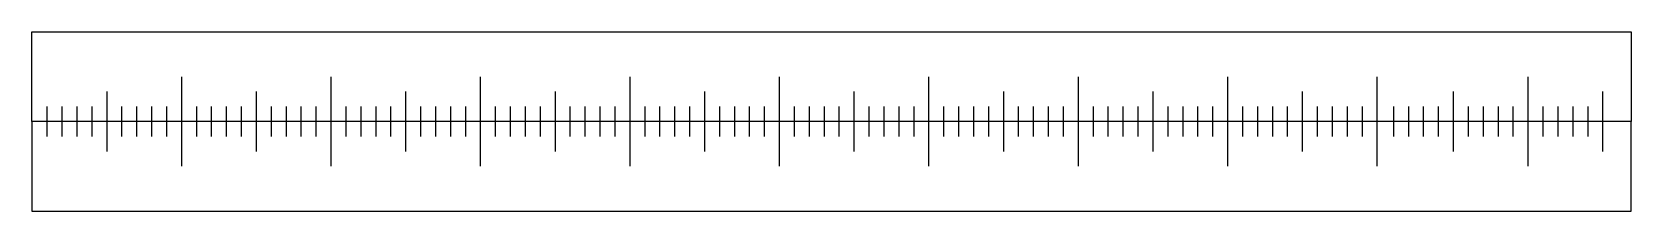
# Model space of a CAD drawing. Header units: millimetres. Extents: x 0 to 107, y -5 to 7.
import ezdxf

# ---------------------------------------------------------------- set-up
doc = ezdxf.new("R2010")
doc.units = ezdxf.units.MM
doc.layers.get('0').update_dxf_attribs({"lineweight": 25, "true_color": 0xffffff})

msp = doc.modelspace()

# ---------------------------------------------------------------- linework, layer by layer
for p, q in [((0, 1), (0, 7)), ((0, 7), (107, 7)), ((107, 7), (107, 1)), ((10, 4), (10, -2)), ((20, 4), (20, -2)), ((30, 4), (30, -2)), ((40, 4), (40, -2)), ((50, 4), (50, -2)), ((60, 4), (60, -2)), ((70, 4), (70, -2)), ((80, 4), (80, -2)), ((90, 4), (90, -2)), ((100.1, 4), (100.1, -2)), ((5, 3), (5, -1)), ((15, 3), (15, -1)), ((25, 3), (25, -1)), ((35, 3), (35, -1)), ((45, 3), (45, -1)), ((55, 3), (55, -1)), ((65, 3), (65, -1)), ((75, 3), (75, -1)), ((85, 3), (85, -1)), ((95.1, 3), (95.1, -1)), ((105.1, 3), (105.1, -1)), ((1, 2), (1, 0)), ((2, 2), (2, 0)), ((3, 2), (3, 0)), ((4, 2), (4, 0)), ((6, 2), (6, 0)), ((7, 2), (7, 0)), ((8, 2), (8, 0)), ((9, 2), (9, 0)), ((11, 2), (11, 0)), ((12, 2), (12, 0)), ((13, 2), (13, 0)), ((14, 2), (14, 0)), ((16, 2), (16, 0)), ((17, 2), (17, 0)), ((18, 2), (18, 0)), ((19, 2), (19, 0)), ((21, 2), (21, 0)), ((22, 2), (22, 0)), ((23, 2), (23, 0)), ((24, 2), (24, 0)), ((26, 2), (26, 0)), ((27, 2), (27, 0)), ((28, 2), (28, 0)), ((29, 2), (29, 0)), ((31, 2), (31, 0)), ((32, 2), (32, 0)), ((33, 2), (33, 0)), ((34, 2), (34, 0)), ((36, 2), (36, 0)), ((37, 2), (37, 0)), ((38, 2), (38, 0)), ((39, 2), (39, 0)), ((41, 2), (41, 0)), ((42, 2), (42, 0)), ((43, 2), (43, 0)), ((44, 2), (44, 0)), ((46, 2), (46, 0)), ((47, 2), (47, 0)), ((48, 2), (48, 0)), ((49, 2), (49, 0)), ((51, 2), (51, 0)), ((52, 2), (52, 0)), ((53, 2), (53, 0)), ((54, 2), (54, 0)), ((56, 2), (56, 0)), ((57, 2), (57, 0)), ((58, 2), (58, 0)), ((59, 2), (59, 0)), ((61, 2), (61, 0)), ((62, 2), (62, 0)), ((63, 2), (63, 0)), ((64, 2), (64, 0)), ((66, 2), (66, 0)), ((67, 2), (67, 0)), ((68, 2), (68, 0)), ((69, 2), (69, 0)), ((71, 2), (71, 0)), ((72, 2), (72, 0)), ((73, 2), (73, 0)), ((74, 2), (74, 0)), ((76, 2), (76, 0)), ((77, 2), (77, 0)), ((78, 2), (78, 0)), ((79, 2), (79, 0)), ((81, 2), (81, 0)), ((82, 2), (82, 0)), ((83, 2), (83, 0)), ((84, 2), (84, 0)), ((86, 2), (86, 0)), ((87, 2), (87, 0)), ((88, 2), (88, 0)), ((89, 2), (89, 0)), ((91.1, 2), (91.1, 0)), ((92.1, 2), (92.1, 0)), ((93.1, 2), (93.1, 0)), ((94.1, 2), (94.1, 0)), ((96.1, 2), (96.1, 0)), ((97.1, 2), (97.1, 0)), ((98.1, 2), (98.1, 0)), ((99.1, 2), (99.1, 0)), ((101.1, 2), (101.1, 0)), ((102.1, 2), (102.1, 0)), ((103.1, 2), (103.1, 0)), ((104.1, 2), (104.1, 0)), ((107, 1), (0, 1)), ((0, 1), (0, -5)), ((107, -5), (107, 1)), ((0, -5), (107, -5))]:
    msp.add_line(p, q)

doc.saveas('drawing.dxf')
